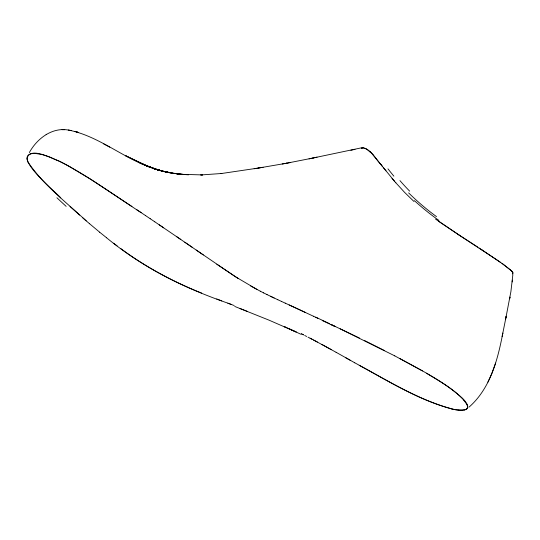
<?xml version="1.0" encoding="UTF-8"?>
<svg xmlns="http://www.w3.org/2000/svg" width="540" height="540" viewBox="0 0 540 540"><rect width="100%" height="100%" fill="white"/><g stroke="black" fill="none" stroke-linecap="round" stroke-linejoin="round"><path stroke-width="0.81" d="M512.872 274.529L510.887 291.681L505.541 319.646M512.204 281.934L512.393 280.125M509.652 298.775L509.956 297.061L509.706 298.424M502.099 336.596L502.828 333.059C497.738 359.762 490.3 388.442 469.064 407.106M505.953 317.52L506.203 316.231L502.733 333.551M495.612 363.089L491.738 373.734L487.91 382.131M467.168 408.584C468.761 406.33 466.857 403.596 465.494 401.74M29.342 152.57C36.855 138.834 51.874 127.109 68.283 130.032C95.864 135.351 118.375 154.143 143.924 164.761L125.699 155.743L150.363 167.434L138.739 162.297L144.848 165.051L142.081 163.856L158.382 170.127L146.232 165.746L163.073 171.369L152.294 168.19L160.637 170.674L154.568 168.872M361.598 148.345L362.948 147.65A11.104 3.611 56.8 0 1 363.319 147.656L366.626 149.081L370.082 152.037M361.706 148.108C369.806 147.035 376.414 160.164 381.591 165.159M46.143 134.528L46.562 134.291M512.419 273.901L513 273.065L512.17 271.728M362.509 147.609L312.795 158.065M350.879 150.248L354.996 149.357M309.042 158.868L317.034 157.167M313.261 157.97L286.187 163.303L290.696 162.486M512.312 273.868L512.939 273.334L512.723 272.464M282.211 164.012L286.754 163.202L258.316 168.075M464.657 409.975L458.399 410.117M254.171 168.75L263.122 167.279M258.991 167.96L221.002 173.583M221.819 173.488L200.488 174.98M201.508 174.947L202.649 174.926L181.582 174.312L188.595 174.832M62.039 129.701L64.726 129.715M178.794 174.015L184.451 174.555L174.636 173.488L180.32 174.177M177.383 173.873L182.959 174.427M176.195 173.691L177.863 173.921L164.032 171.551L173.691 173.414L165.814 171.909L171.619 173.023M71.179 130.505L68.283 130.032M167.704 172.294L169.817 172.733L157.964 169.992M163.802 171.443L165.956 171.943L156.067 169.391L168.217 172.476M451.832 408.956C417.015 399.431 386.154 379.714 354.638 362.745M158.301 170.012L162.122 171.038M154.94 169.007L145.442 165.341L151.511 167.771M227.651 303.095L231.296 304.466M106.596 237.789C142.074 267.084 183.634 287.779 226.922 302.825M227.603 303.075L231.228 304.439M231.95 304.709L234.198 305.552M216.702 298.957L221.785 300.888M234.725 306.43L268.826 320.072L296.204 331.999L284.249 326.606L285.255 327.065M240.071 308.536L247.327 311.398M201.602 293.072C172.881 281.752 145.496 266.976 120.71 248.535M285.228 303.143L293.018 306.72M289.764 329.076L300.78 334.199M281.428 301.394L285.336 303.197M289.19 304.965L301.043 310.426M277.695 299.666L281.536 301.448M293.105 306.767L313.558 316.285M301.111 310.473L305.195 312.377M313.531 316.258L317.831 318.29M277.81 299.72L270.452 296.244M335.671 326.666L331.108 324.513L359.498 338.081M340.22 328.833L394.76 355.867M274.151 298.013L266.949 294.55M60.089 161.69L49.457 156.897L42.653 154.71A75.89 17.327 35.4 0 0 41.809 154.501L35.127 153.414A76.43 17.449 35.4 0 0 34.283 153.38C8.978 154.231 58.273 194.103 60.757 197.93M364.351 340.463L384.689 350.669M301.401 333.828L303.372 334.807M301.496 333.869L303.48 334.847M263.527 292.849L267.057 294.604M304.688 335.468L306.673 336.467M260.28 291.188L263.628 292.896M307.989 337.136L311.965 339.194M310.109 338.222L312.761 339.599M394.713 355.853L422.476 370.919M260.192 291.141L250.634 285.964M313.295 339.883L331.445 349.711M313.43 339.95L317.419 342.063M399.62 358.425C420.917 370.183 443.205 381.078 461.477 397.406M103.586 143.843L109.769 147.15M256.939 289.42L235.285 276.662L196.236 250.074M321.988 344.513L336.116 352.31M69.876 166.799L90.275 179.024L131.929 206.489M336.11 352.296L354.74 362.786M359.208 365.324C389.9 381.807 420.167 401.011 454.309 409.482A75.816 14.216 28.5 0 0 455.936 409.759L460.877 410.225A75.641 14.182 28.5 0 0 462.78 410.157L465.784 409.421A74.648 13.993 28.5 0 0 466.391 409.064L467.822 407.356L466.877 404.42M345.418 357.548L350.042 360.153M426.458 373.201C439.648 381.335 453.762 388.901 464.211 400.586M238.397 278.627L216.783 264.222M459.101 235.076L477.657 247.03M457.522 234.05L496.604 259.7M459.074 235.022L435.55 219.112M457.502 233.996L438.622 221.299M479.034 247.975L481.984 249.912M482.024 249.905L503.28 264.296L511.333 270.675M141.136 212.625C113.731 195.001 87.453 175.311 58.273 160.643C51.374 158.504 30.125 146.266 27 158.375A66.13 14.904 32.2 0 0 28.107 162.263M136.485 209.534L145.699 215.683M145.631 215.649L150.242 218.741M150.181 218.707L154.757 221.785M154.71 221.758L180.779 239.476M159.206 224.802L163.661 227.819M496.55 259.679L500.722 262.514M176.594 236.615L192.537 247.523M184.775 242.21L203.337 254.934M502.004 263.425L510.759 270.223M113.603 243.209L117.126 245.876M106.61 237.782L99.684 232.227M99.698 232.214L89.498 223.681M89.532 223.729L82.843 217.924M86.204 220.867C66.191 202.183 43.592 185.166 28.154 162.29M79.643 215.123L70.031 206.496M413.937 201.46L404.622 192.409L395.793 182.743M373.039 155.02L385.992 170.843M395.847 182.81L392.04 178.322M394.592 181.359L383.623 167.886M381.476 165.098L382.536 166.475M370.008 151.74A39.38 10.645 53.5 0 1 373.005 154.744M393.869 176.175A207.144 118.024 55.3 0 1 387.976 168.851M409.664 191.153A161.291 104.841 56.6 0 1 399.951 180.617M438.932 220.435A215.777 158.909 59.6 0 1 414.403 200.65M510.678 270.189A35.019 5.92 27.9 0 1 512.109 271.701M458.453 410.157A79.117 14.756 28.4 0 1 451.899 409.003M315.738 317.169A154.994 2.147 25.4 0 1 329.636 323.703M461.565 397.433A59.022 11.158 27.5 0 1 465.561 401.767M467.161 408.584A79.097 14.749 28.3 0 1 464.609 409.948M511.461 270.729A24.341 4.205 27.4 0 1 512.798 272.498M436.509 216.614A206.273 151.497 59.1 0 1 408.632 192.895M463.914 400.457A89.748 16.794 27.9 0 1 466.668 404.318M322.218 320.517A156.04 1.222 25.3 0 1 334.159 326.133M60.001 161.568A68.128 13.939 33 0 1 69.822 166.691M66.157 206.375A791.836 294.665 22 0 1 56.909 197.762M77.936 132.266L74.952 131.389L77.936 132.266"/></g></svg>
